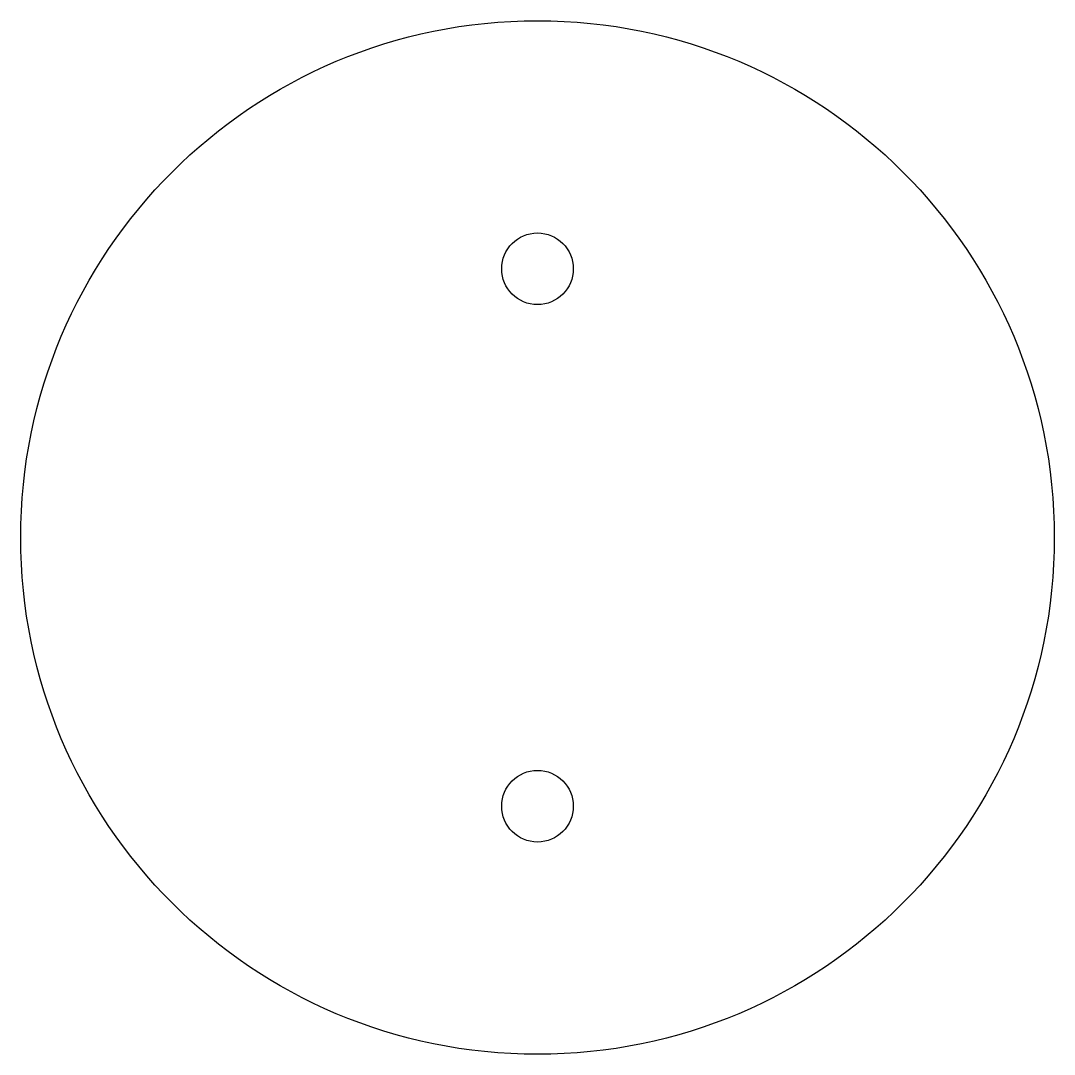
# Model space of a CAD drawing. Header units: millimetres. Extents: x -14.4 to 14.4, y -14.4 to 14.4.
import ezdxf

# ---------------------------------------------------------------- set-up
doc = ezdxf.new("R2010")
doc.units = ezdxf.units.MM

msp = doc.modelspace()

# ---------------------------------------------------------------- linework, layer by layer
for centre, radius in [((0, 0), 14.425), ((0, 7.5), 1), ((0, -7.5), 1)]:
    msp.add_circle(centre, radius)

doc.saveas('drawing.dxf')
